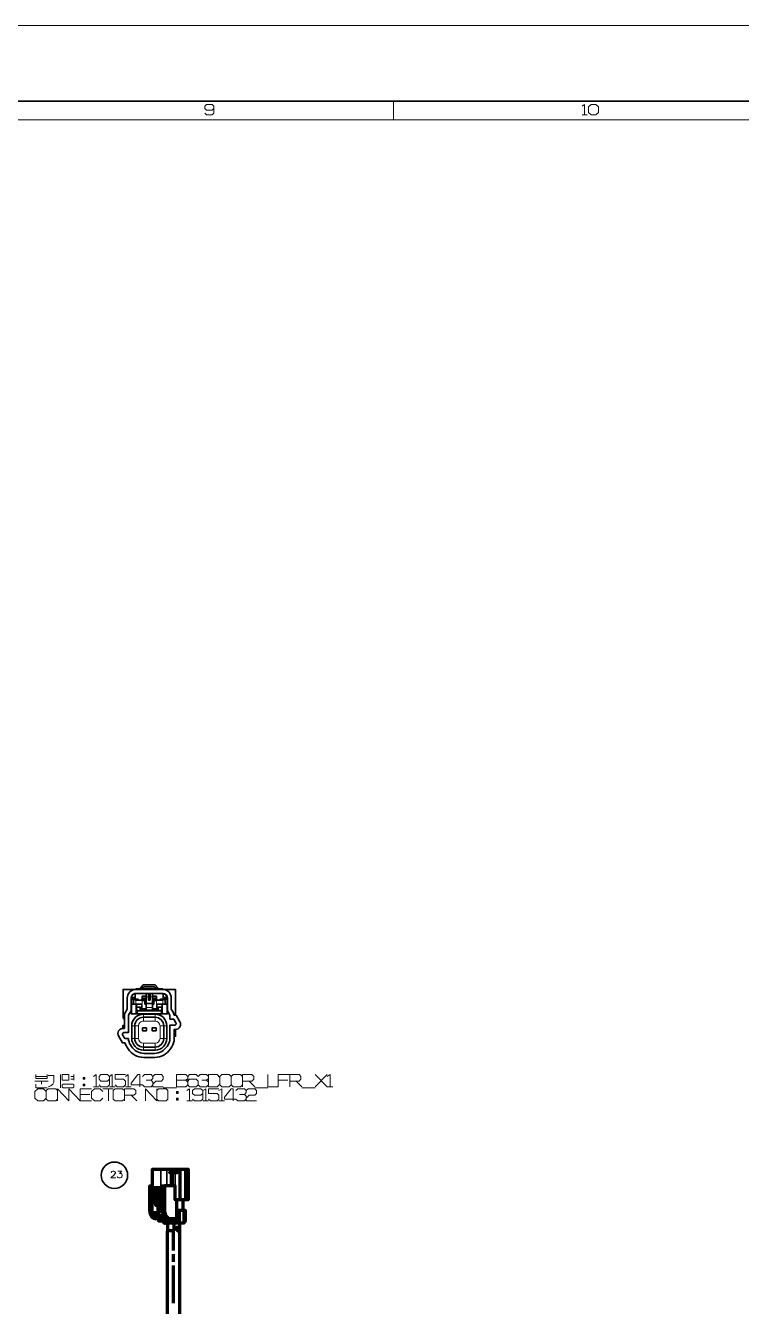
# Model space of a CAD drawing. Header units: millimetres. Extents: x 0 to 174, y 0 to 33.
# Drawn here: x 32.38 to 39.85, y 19.75 to 33.11 of the extents above; entities that cross this region are included whole.
import ezdxf

# ---------------------------------------------------------------- set-up
doc = ezdxf.new("R2010")
doc.units = ezdxf.units.MM
doc.layers.add('PDF_Geomertry', color=7, linetype='Continuous', true_color=0x405f80)

# ---------------------------------------------------------------- blocks, each defined once
blk = doc.blocks.new('SYM_23_019')
at = {"layer": 'PDF_Geomertry', "lineweight": 70}
for points in [[(-0.164, 0.11), (-0.164, 0.285), (-0.156, 0.285), (-0.077, 0.285), (-0.014, 0.285), (0.033, 0.285), (0.052, 0.285), (0.071, 0.285), (0.124, 0.285), (0.128, 0.285), (0.174, 0.285), (0.192, 0.285), (0.196, 0.285), (0.202, 0.285), (0.209, 0.285), (0.209, -0.037), (0.202, -0.037), (0.196, -0.037), (0.192, -0.037), (0.174, -0.037), (0.128, -0.037), (0.124, -0.037), (0.085, -0.037), (0.085, -0.232), (0.026, -0.232), (0.014, -0.232, -0.313864), (-0.046, -0.185), (-0.053, -0.178), (-0.061, -0.171), (-0.062, -0.162), (-0.062, -0.153), (-0.062, 0.089), (-0.171, 0.089), (-0.171, -0.153), (-0.17, -0.162), (-0.169, -0.171)], [(-0.064, -0.061), (-0.072, -0.059), (-0.085, -0.055, 0.199822), (-0.155, -0.055), (-0.157, -0.056), (-0.159, -0.058), (-0.16, -0.059), (-0.16, -0.06), (-0.159, -0.061), (-0.157, -0.062), (-0.152, -0.063), (-0.147, -0.064), (-0.142, -0.064), (-0.143, -0.064), (-0.145, -0.065)], [(-0.117, -0.232, -0.316171), (-0.176, -0.185), (-0.14, -0.185), (-0.14, -0.198), (-0.128, -0.198), (-0.128, -0.171)]]:
    blk.add_lwpolyline(points, format="xyb", dxfattribs=at)
at = {"layer": 'PDF_Geomertry', "lineweight": 35}
for points in [[(-0.156, 0.285), (-0.156, 0.11)], [(-0.077, 0.285), (-0.077, 0.11)], [(-0.014, 0.285), (-0.014, 0.11)], [(0.052, 0.285), (0.052, 0.11)], [(0.071, 0.285), (0.071, 0.11)], [(0.128, -0.037), (0.128, 0.285)], [(0.174, -0.037), (0.174, 0.285)], [(0.196, 0.285), (0.196, -0.037)], [(0.202, 0.285), (0.202, -0.037)], [(-0.155, -0.055), (-0.155, 0.077)], [(-0.139, 0.052), (-0.139, 0.062)], [(-0.139, 0.033), (-0.139, 0.043)], [(-0.139, 0.013), (-0.139, 0.023)], [(-0.117, 0.052), (-0.117, 0.062)], [(-0.117, 0.033), (-0.117, 0.043)], [(-0.117, 0.013), (-0.117, 0.023)], [(-0.085, -0.055), (-0.085, 0.077)], [(-0.096, -0.064), (-0.107, -0.064)], [(-0.084, -0.089), (-0.096, -0.089)], [(-0.062, -0.089), (-0.064, -0.089)], [(-0.194, -0.153), (-0.171, -0.153)], [(-0.062, -0.153), (-0.039, -0.153)], [(-0.052, -0.257), (-0.034, -0.257), (-0.034, -0.256)], [(-0.012, -0.256), (-0.012, -0.257), (-0.034, -0.257), (-0.034, -0.261), (-0.032, -0.266), (-0.031, -0.27), (-0.028, -0.274), (-0.025, -0.276), (-0.022, -0.279), (-0.018, -0.28), (-0.015, -0.28)], [(0.105, -0.257), (-0.012, -0.257), (-0.011, -0.261), (-0.01, -0.266), (-0.008, -0.27), (-0.006, -0.274), (-0.003, -0.276), (0, -0.279), (0.004, -0.28), (0.008, -0.28)], [(0.175, -0.257), (0.163, -0.257)]]:
    blk.add_lwpolyline(points, dxfattribs=at)
at = {"layer": 'PDF_Geomertry', "lineweight": 70}
for points in [[(0.033, 0.11), (0.033, 0.285)], [(0.124, -0.037), (0.124, 0.285)], [(0.192, -0.037), (0.192, 0.285)], [(-0.194, -0.153), (-0.194, 0.11), (-0.156, 0.11)], [(-0.062, 0.077), (-0.085, 0.077), (-0.155, 0.077), (-0.16, 0.077), (-0.16, -0.059)], [(-0.118, -0.033), (-0.105, -0.034), (-0.092, -0.035), (-0.092, 0.002), (-0.118, 0.002), (-0.154, 0.002), (-0.154, -0.033), (-0.151, -0.034), (-0.148, -0.035), (-0.138, -0.033), (-0.128, -0.032)], [(-0.118, 0.002), (-0.118, -0.033), (-0.127, -0.032), (-0.135, -0.031), (-0.144, -0.032), (-0.153, -0.033), (-0.154, -0.033)], [(-0.137, 0.077), (-0.13, 0.085), (-0.117, 0.085), (-0.117, 0.077)], [(-0.124, 0.077), (-0.117, 0.085)], [(-0.107, 0.077), (-0.105, 0.077), (-0.103, 0.078)], [(-0.1, 0.089), (-0.103, 0.077)], [(-0.095, 0.089), (-0.099, 0.077)], [(-0.095, 0.077), (-0.092, 0.077), (-0.09, 0.079), (-0.087, 0.081), (-0.085, 0.083), (-0.083, 0.089)], [(-0.088, 0.077), (-0.085, 0.077), (-0.082, 0.079), (-0.08, 0.081), (-0.078, 0.083), (-0.076, 0.089)], [(-0.077, 0.11), (-0.039, 0.11), (-0.039, -0.153)], [(0.085, -0.037), (0.072, -0.037), (0.072, 0.11), (-0.039, 0.11)], [(-0.145, -0.064), (-0.145, -0.065), (-0.13, -0.065), (-0.124, -0.061), (-0.117, -0.058)], [(-0.107, -0.048), (-0.124, -0.052), (-0.14, -0.058), (-0.14, -0.058), (-0.117, -0.058), (-0.117, -0.05)], [(-0.096, -0.092), (-0.099, -0.094), (-0.103, -0.094), (-0.125, -0.094), (-0.128, -0.094), (-0.128, -0.074), (-0.128, -0.053)], [(-0.128, -0.198), (-0.107, -0.198), (-0.107, -0.094)], [(-0.107, -0.034), (-0.107, -0.049), (-0.107, -0.064), (-0.108, -0.07), (-0.109, -0.078), (-0.112, -0.085), (-0.115, -0.089), (-0.12, -0.093), (-0.125, -0.094)], [(-0.096, -0.146), (-0.096, -0.089), (-0.096, -0.052)], [(-0.085, -0.055), (-0.084, -0.089), (-0.064, -0.089), (-0.064, -0.061)], [(-0.071, -0.059), (-0.071, -0.089)], [(0.154, -0.142), (0.154, -0.037)], [(-0.14, -0.185), (-0.128, -0.171), (-0.169, -0.171), (-0.173, -0.178), (-0.176, -0.185)], [(-0.079, -0.232), (-0.117, -0.232), (-0.129, -0.232)], [(-0.057, -0.175), (-0.057, -0.202), (-0.066, -0.202), (-0.109, -0.202), (-0.109, -0.227), (-0.066, -0.227), (-0.066, -0.202)], [(-0.003, -0.23), (-0.003, -0.232), (-0.027, -0.232), (-0.103, -0.232), (-0.103, -0.256), (-0.027, -0.256), (-0.027, -0.232)], [(-0.1, -0.202), (-0.1, -0.146), (-0.062, -0.146)], [(-0.079, -0.227), (-0.079, -0.232)], [(-0.067, -0.227), (-0.067, -0.232)], [(-0.02, -0.221), (-0.021, -0.227), (-0.066, -0.227)], [(-0.052, -0.256), (-0.052, -0.257), (-0.05, -0.266), (-0.045, -0.274), (-0.036, -0.279), (-0.028, -0.28)], [(-0.051, -0.232), (-0.051, -0.227)], [(0.163, -0.142), (0.163, -0.28), (0.116, -0.28), (0.091, -0.28), (0.008, -0.28), (-0.015, -0.28), (-0.028, -0.28), (-0.04, -0.28), (-0.04, -0.277)], [(0.025, -0.232), (0.025, -0.256), (-0.027, -0.256)], [(-0.014, -0.224), (-0.015, -0.232)], [(0.084, -0.142), (0.105, -0.142), (0.116, -0.142), (0.163, -0.142), (0.175, -0.142), (0.175, -0.257), (0.174, -0.262), (0.17, -0.271), (0.163, -0.277)], [(0.105, -0.142), (0.105, -0.257), (0.104, -0.266), (0.1, -0.274), (0.096, -0.279), (0.093, -0.28), (0.091, -0.28)], [(0.116, -0.28), (0.116, -0.142)]]:
    blk.add_lwpolyline(points, dxfattribs=at)
at = {"layer": 'PDF_Geomertry', "color": 60, "lineweight": 70}
for points in [[(0.046, 0.25), (0.068, 0.25), (0.036, 0.25), (0.013, 0.25)], [(0.042, 0.25), (0.064, 0.25), (0.096, 0.25), (0.074, 0.25)]]:
    blk.add_lwpolyline(points, close=True, dxfattribs=at)
at = {"layer": 'PDF_Geomertry', "lineweight": 70}
for points in [[(-0.096, 0.052), (-0.096, 0.062), (-0.117, 0.062), (-0.139, 0.062), (-0.144, 0.062), (-0.144, 0.052), (-0.139, 0.052), (-0.117, 0.052)], [(-0.096, 0.033), (-0.096, 0.043), (-0.117, 0.043), (-0.139, 0.043), (-0.144, 0.043), (-0.144, 0.033), (-0.139, 0.033), (-0.117, 0.033)], [(-0.096, 0.013), (-0.096, 0.023), (-0.117, 0.023), (-0.139, 0.023), (-0.144, 0.023), (-0.144, 0.013), (-0.139, 0.013), (-0.117, 0.013)]]:
    blk.add_lwpolyline(points, close=True, dxfattribs=at)
for centre, major_axis, ratio, start_param, end_param in [((-0.129, -0.154), (-0.0011, 0.0782), 0.827389, 1.552839, 3.126973), ((0.026, -0.153), (0, 0.0785), 0.829107, 1.568452, 3.138356)]:
    blk.add_ellipse(centre, major_axis=major_axis, ratio=ratio, start_param=start_param, end_param=end_param, dxfattribs=at)
blk = doc.blocks.new('SYM_19151432_054')
at = {"layer": 'PDF_Geomertry', "color": 7, "lineweight": 35}
for points in [[(-0.253, 0.047), (-0.252, 0.056), (-0.25, 0.066), (-0.247, 0.075), (-0.243, 0.084), (-0.223, 0.118), (-0.223, 0.232, -0.414581), (-0.133, 0.323), (0.147, 0.323, -0.413044), (0.237, 0.232), (0.237, 0.118), (0.257, 0.084), (0.257, 0.084), (0.261, 0.075), (0.264, 0.066), (0.266, 0.056), (0.287, 0.056), (0.327, -0.014, -0.577613), (0.281, -0.094), (0.267, -0.094), (0.267, -0.19, -0.143915), (0.242, -0.275), (0.227, -0.298, -0.254538), (0.065, -0.387), (-0.051, -0.387, -0.254285), (-0.213, -0.298), (-0.228, -0.275), (-0.232, -0.269), (-0.236, -0.261), (-0.24, -0.252), (-0.244, -0.243), (-0.247, -0.233), (-0.273, -0.233), (-0.313, -0.163, -0.577634), (-0.267, -0.084), (-0.253, -0.084)], [(0.19, -0.188), (0.19, -0.058, 0.414083), (0.068, 0.064), (-0.054, 0.064, 0.414374), (-0.176, -0.058), (-0.176, -0.188, 0.413287), (-0.054, -0.31), (0.068, -0.31, 0.414117)], [(-0.145, -0.058), (-0.145, -0.188, 0.414581), (-0.054, -0.279), (0.068, -0.279, 0.414581), (0.158, -0.188), (0.158, -0.058, 0.414504), (0.068, 0.032), (-0.054, 0.032, 0.414581)]]:
    blk.add_lwpolyline(points, format="xyb", close=True, dxfattribs=at)
for points in [[(-0.253, 0.014), (-0.267, 0.023), (-0.267, 0.054), (-0.267, 0.323), (-0.133, 0.323)], [(0.159, 0.323), (0.15, 0.327), (0.141, 0.329), (0.131, 0.33), (0.13, 0.33), (-0.116, 0.33), (-0.126, 0.33), (-0.135, 0.327), (-0.144, 0.323), (-0.146, 0.323)], [(-0.14, 0.24), (-0.14, 0.279), (-0.027, 0.279), (-0.027, 0.276), (-0.027, 0.247), (-0.027, 0.175), (-0.027, 0.135), (-0.027, 0.106), (0.04, 0.106), (0.04, 0.135), (0.04, 0.175)], [(0.105, 0.33), (0.07, 0.37), (-0.056, 0.37), (-0.092, 0.33)], [(-0.077, 0.33), (-0.076, 0.331), (-0.069, 0.338), (-0.061, 0.343), (-0.052, 0.347), (-0.042, 0.349), (-0.032, 0.35), (0.046, 0.35), (0.047, 0.35), (0.057, 0.349), (0.066, 0.347), (0.075, 0.343), (0.083, 0.337), (0.09, 0.33)], [(0.189, 0.255), (0.189, 0.24), (0.153, 0.24), (0.153, 0.279), (0.04, 0.279), (0.04, 0.276), (0.04, 0.247), (0.04, 0.175), (-0.027, 0.175)], [(0.015, 0.28), (0.015, 0.212), (-0.001, 0.212), (-0.001, 0.28)], [(0.28, 0.056), (0.28, 0.323), (0.147, 0.323)], [(-0.181, 0.224), (-0.14, 0.224), (-0.14, 0.24), (-0.175, 0.24), (-0.175, 0.255)], [(-0.109, 0.22), (-0.119, 0.22), (-0.129, 0.22), (-0.137, 0.22), (-0.181, 0.22)], [(-0.18, 0.22), (-0.18, 0.067)], [(-0.072, 0.122), (-0.072, 0.168), (-0.134, 0.168), (-0.157, 0.168), (-0.18, 0.168)], [(-0.109, 0.22), (-0.107, 0.219), (-0.104, 0.217), (-0.099, 0.211), (-0.072, 0.211), (-0.071, 0.217), (-0.07, 0.22), (-0.07, 0.22), (-0.029, 0.22), (-0.03, 0.22), (-0.031, 0.22), (-0.034, 0.217), (-0.039, 0.209), (-0.039, 0.208), (-0.068, 0.208), (-0.122, 0.21), (-0.132, 0.21), (-0.133, 0.21), (-0.134, 0.211), (-0.142, 0.215), (-0.152, 0.219), (-0.157, 0.22)], [(-0.129, 0.071), (-0.129, 0.168)], [(-0.128, 0.168), (-0.128, 0.139), (-0.125, 0.139), (-0.087, 0.139), (-0.086, 0.139), (-0.086, 0.099)], [(-0.121, 0.099), (-0.122, 0.099), (-0.125, 0.139)], [(-0.089, 0.099), (-0.087, 0.139)], [(-0.027, 0.23), (-0.069, 0.23), (-0.069, 0.22)], [(-0.068, 0.23), (-0.068, 0.252), (-0.027, 0.252)], [(-0.039, 0.208), (-0.039, 0.168), (-0.033, 0.172), (-0.033, 0.184), (-0.029, 0.187), (-0.029, 0.22), (-0.027, 0.22)], [(-0.027, 0.168), (-0.039, 0.168)], [(-0.027, 0.169), (-0.028, 0.169), (-0.033, 0.172)], [(-0.027, 0.187), (-0.029, 0.187)], [(0.04, 0.252), (0.082, 0.252), (0.082, 0.23)], [(0.04, 0.23), (0.083, 0.23), (0.083, 0.22)], [(0.123, 0.22), (0.12, 0.219), (0.118, 0.217), (0.113, 0.211), (0.086, 0.211), (0.085, 0.213), (0.085, 0.213), (0.084, 0.218), (0.084, 0.22), (0.083, 0.22), (0.042, 0.22), (0.04, 0.22)], [(0.04, 0.187), (0.042, 0.187), (0.042, 0.22), (0.045, 0.22), (0.048, 0.217), (0.053, 0.209), (0.053, 0.208), (0.053, 0.168)], [(0.04, 0.169), (0.042, 0.169), (0.047, 0.172), (0.053, 0.168), (0.04, 0.168)], [(0.04, 0.114), (0.041, 0.114), (0.041, 0.102), (0.086, 0.102), (0.086, 0.122), (0.086, 0.168), (0.148, 0.168), (0.171, 0.168)], [(0.042, 0.187), (0.047, 0.184), (0.047, 0.172)], [(0.171, 0.22), (0.161, 0.218), (0.153, 0.214), (0.148, 0.211), (0.147, 0.21), (0.146, 0.21), (0.136, 0.21), (0.082, 0.208), (0.053, 0.208)], [(0.1, 0.099), (0.1, 0.139), (0.101, 0.139)], [(0.103, 0.099), (0.101, 0.139), (0.139, 0.139), (0.136, 0.099), (0.135, 0.099)], [(0.195, 0.22), (0.151, 0.22), (0.141, 0.22), (0.131, 0.22), (0.123, 0.22)], [(0.142, 0.168), (0.142, 0.139), (0.139, 0.139)], [(0.142, 0.071), (0.142, 0.168)], [(0.195, 0.224), (0.153, 0.224), (0.153, 0.24)], [(0.194, 0.168), (0.171, 0.168), (0.171, 0.22), (0.194, 0.22), (0.194, 0.22)], [(-0.267, 0.054), (-0.253, 0.054)], [(-0.125, 0.067), (-0.125, 0.074), (-0.133, 0.069), (-0.137, 0.067)], [(0.135, 0.067), (0.135, 0.099), (-0.121, 0.099), (-0.121, 0.067)], [(-0.027, 0.114), (-0.027, 0.114), (-0.028, 0.102), (-0.072, 0.102), (-0.072, 0.122), (-0.068, 0.122), (-0.027, 0.122)], [(0.04, 0.122), (0.082, 0.122), (0.086, 0.122)], [(0.151, 0.067), (0.142, 0.071), (0.138, 0.074), (0.138, 0.067)], [(-0.253, -0.052), (-0.269, -0.052), (-0.269, -0.084)], [(0.267, -0.166), (0.282, -0.166), (0.282, -0.094)]]:
    blk.add_lwpolyline(points, dxfattribs=at)
for points in [[(-0.157, 0.168), (-0.157, 0.22), (-0.18, 0.22), (-0.18, 0.22), (-0.181, 0.216), (-0.181, 0.232, -0.415447), (-0.133, 0.28), (0.147, 0.28, -0.412705), (0.195, 0.232), (0.195, 0.216), (0.194, 0.22), (0.194, 0.067), (0.194, 0.106), (0.197, 0.101), (0.197, 0.232, 0.413084), (0.147, 0.282), (-0.133, 0.282, 0.411118), (-0.183, 0.232), (-0.183, 0.101), (-0.18, 0.106), (-0.18, 0.067), (0.194, 0.067)], [(-0.183, 0.101), (-0.21, 0.055), (-0.21, -0.127), (-0.257, -0.127), (-0.266, -0.13), (-0.272, -0.137), (-0.272, -0.147), (-0.271, -0.151), (-0.248, -0.19), (-0.21, -0.19, 0.139174), (-0.19, -0.255)], [(0.197, 0.101), (0.223, 0.055), (0.223, 0.013), (0.262, 0.013), (0.284, -0.027), (0.286, -0.031), (0.286, -0.04), (0.28, -0.047), (0.271, -0.05), (0.223, -0.05), (0.223, -0.187, -0.147153), (0.204, -0.255), (0.192, -0.272, -0.254757), (0.062, -0.344), (-0.048, -0.344, -0.255594), (-0.179, -0.272), (-0.19, -0.255)]]:
    blk.add_lwpolyline(points, format="xyb", dxfattribs=at)
at = {"layer": 'PDF_Geomertry', "color": 7, "lineweight": 13}
for points in [[(-0.133, 0.28), (-0.133, 0.282)], [(-0.001, 0.276), (-0.027, 0.276)], [(0.04, 0.276), (0.015, 0.276)], [(0.147, 0.28), (0.147, 0.282)], [(-0.181, 0.232), (-0.183, 0.232)], [(-0.134, 0.168), (-0.134, 0.211)], [(-0.068, 0.208), (-0.068, 0.122)], [(-0.001, 0.247), (-0.027, 0.247)], [(-0.027, 0.135), (0.04, 0.135)], [(0.04, 0.247), (0.015, 0.247)], [(0.082, 0.122), (0.082, 0.208)], [(0.148, 0.168), (0.148, 0.211)], [(0.195, 0.232), (0.197, 0.232)], [(-0.054, -0.007), (-0.054, 0.032), (-0.054, 0.064)], [(0.068, -0.007), (0.068, 0.032), (0.068, 0.064)], [(-0.176, -0.188), (-0.145, -0.188), (-0.105, -0.188), (-0.105, -0.058), (-0.145, -0.058), (-0.176, -0.058)], [(0.119, -0.058), (0.158, -0.058), (0.19, -0.058)], [(0.068, -0.239), (0.068, -0.279), (0.068, -0.31)], [(0.119, -0.188), (0.158, -0.188), (0.19, -0.188)]]:
    blk.add_lwpolyline(points, dxfattribs=at)
for points in [[(-0.054, -0.239), (0.068, -0.239, 0.411379), (0.119, -0.188), (0.119, -0.058, 0.414112), (0.068, -0.007), (-0.054, -0.007, 0.416814), (-0.105, -0.058)], [(-0.105, -0.188, 0.414112), (-0.054, -0.239), (-0.054, -0.279), (-0.054, -0.31)]]:
    blk.add_lwpolyline(points, format="xyb", dxfattribs=at)
at = {"layer": 'PDF_Geomertry', "color": 7, "lineweight": 35}
for points in [[(-0.022, -0.079), (-0.022, -0.108), (-0.064, -0.108), (-0.064, -0.079)], [(0.078, -0.079), (0.078, -0.108), (0.036, -0.108), (0.036, -0.079)]]:
    blk.add_lwpolyline(points, close=True, dxfattribs=at)

msp = doc.modelspace()

# ---------------------------------------------------------------- linework, layer by layer
at = {"layer": 'PDF_Geomertry', "color": 7, "lineweight": 13}
for points in [[(0, 33.111), (173.622, 33.111)], [(34.345, 32.246), (34.328, 32.229), (34.269, 32.229), (34.252, 32.246), (34.252, 32.272), (34.269, 32.288), (34.328, 32.288), (34.345, 32.272), (34.345, 32.196), (34.328, 32.179), (34.269, 32.179), (34.252, 32.196)], [(36.22, 32.127), (36.22, 32.324)], [(38.189, 32.272), (38.214, 32.288), (38.214, 32.179)], [(38.189, 32.179), (38.24, 32.179)], [(32.479, 22.098), (32.617, 22.098)], [(32.489, 22.167), (32.489, 22.127), (32.607, 22.127), (32.607, 22.167), (32.607, 22.147), (32.489, 22.147)], [(32.489, 22.068), (32.489, 22.029), (32.607, 22.029)], [(32.548, 22.098), (32.548, 22.068)], [(32.617, 22.157), (32.676, 22.157), (32.676, 22.118), (32.676, 22.088), (32.666, 22.068), (32.646, 22.049), (32.617, 22.039)], [(32.745, 22.167), (32.745, 22.029)], [(32.853, 22.147), (32.883, 22.147)], [(32.853, 22.118), (32.883, 22.118)], [(32.883, 22.167), (32.883, 22.108)], [(32.991, 22.137), (32.991, 22.118)], [(32.991, 22.068), (32.991, 22.049)], [(33.089, 22.147), (33.119, 22.167), (33.119, 22.039)], [(33.257, 22.118), (33.237, 22.098), (33.168, 22.098), (33.148, 22.118), (33.148, 22.147), (33.168, 22.167), (33.237, 22.167), (33.257, 22.147), (33.257, 22.058), (33.237, 22.039), (33.168, 22.039), (33.148, 22.058)], [(33.257, 22.147), (33.286, 22.167), (33.286, 22.039)], [(33.424, 22.167), (33.316, 22.167), (33.316, 22.118), (33.404, 22.118), (33.424, 22.098), (33.424, 22.058), (33.404, 22.039), (33.335, 22.039), (33.316, 22.058)], [(33.424, 22.147), (33.453, 22.167), (33.453, 22.039)], [(33.572, 22.039), (33.572, 22.167), (33.552, 22.167), (33.483, 22.078), (33.483, 22.058), (33.601, 22.058), (33.621, 22.039), (33.69, 22.039), (33.709, 22.058), (33.709, 22.088), (33.69, 22.108), (33.64, 22.108), (33.69, 22.108), (33.709, 22.127), (33.709, 22.147), (33.69, 22.167), (33.621, 22.167), (33.601, 22.147)], [(33.709, 22.147), (33.729, 22.167), (33.798, 22.167), (33.818, 22.147), (33.818, 22.118), (33.798, 22.098), (33.739, 22.098), (33.709, 22.068), (33.709, 22.039), (33.818, 22.039)], [(34.054, 22.108), (34.074, 22.088), (34.074, 22.058), (34.054, 22.039), (33.955, 22.039), (33.955, 22.167), (34.054, 22.167), (34.074, 22.147), (34.074, 22.127), (34.054, 22.108), (33.955, 22.108)], [(34.182, 22.058), (34.202, 22.039), (34.27, 22.039), (34.29, 22.058), (34.29, 22.088), (34.27, 22.108), (34.221, 22.108), (34.27, 22.108), (34.29, 22.127), (34.29, 22.147), (34.27, 22.167), (34.202, 22.167), (34.182, 22.147), (34.162, 22.167), (34.093, 22.167), (34.074, 22.147), (34.074, 22.058), (34.093, 22.039), (34.162, 22.039), (34.182, 22.058), (34.182, 22.098), (34.162, 22.118), (34.093, 22.118), (34.074, 22.098)], [(34.644, 22.039), (34.644, 22.167), (34.743, 22.167), (34.762, 22.147), (34.762, 22.118), (34.743, 22.098), (34.644, 22.098)], [(34.713, 22.098), (34.772, 22.039)], [(34.91, 22.167), (34.91, 22.039), (35.018, 22.039), (35.018, 22.167), (35.137, 22.167)], [(35.117, 22.108), (35.018, 22.108)], [(35.137, 22.039), (35.137, 22.167), (35.235, 22.167), (35.255, 22.147), (35.255, 22.118), (35.235, 22.098), (35.137, 22.098)], [(35.205, 22.098), (35.264, 22.039)], [(35.402, 22.167), (35.53, 22.039), (35.589, 22.039)], [(35.53, 22.167), (35.402, 22.039)], [(35.53, 22.147), (35.56, 22.167), (35.56, 22.039)], [(32.597, 21.99), (32.568, 22.019), (32.509, 22.019), (32.479, 21.99), (32.479, 21.921), (32.509, 21.891), (32.568, 21.891), (32.597, 21.921)], [(32.715, 21.891), (32.715, 22.019), (32.833, 21.891), (32.833, 22.019)], [(32.833, 21.891), (32.833, 22.019), (32.952, 21.891), (32.952, 22.019)], [(33.07, 22.019), (32.952, 22.019), (32.952, 21.891), (33.07, 21.891)], [(33.05, 21.96), (32.952, 21.96)], [(33.188, 21.99), (33.158, 22.019), (33.099, 22.019), (33.07, 21.99), (33.07, 21.921), (33.099, 21.891), (33.158, 21.891), (33.188, 21.921)], [(33.089, 22.039), (33.148, 22.039)], [(33.188, 22.019), (33.296, 22.019)], [(33.247, 22.019), (33.247, 21.891)], [(33.257, 22.039), (33.316, 22.039)], [(33.414, 21.891), (33.414, 22.019), (33.512, 22.019), (33.532, 21.999), (33.532, 21.97), (33.512, 21.95), (33.414, 21.95)], [(33.424, 22.039), (33.483, 22.039)], [(33.483, 21.95), (33.542, 21.891)], [(33.631, 21.891), (33.631, 22.019), (33.749, 21.891), (33.749, 22.019)], [(33.818, 22.029), (33.955, 22.029)], [(33.965, 21.99), (33.965, 21.97)], [(33.965, 21.921), (33.965, 21.901)], [(34.064, 21.999), (34.093, 22.019), (34.093, 21.891)], [(34.231, 21.97), (34.211, 21.95), (34.143, 21.95), (34.123, 21.97), (34.123, 21.999), (34.143, 22.019), (34.211, 22.019), (34.231, 21.999), (34.231, 21.911), (34.211, 21.891), (34.143, 21.891), (34.123, 21.911)], [(34.231, 21.999), (34.261, 22.019), (34.261, 21.891)], [(34.398, 22.019), (34.29, 22.019), (34.29, 21.97), (34.379, 21.97), (34.398, 21.95), (34.398, 21.911), (34.379, 21.891), (34.31, 21.891), (34.29, 21.911)], [(34.398, 21.999), (34.428, 22.019), (34.428, 21.891)], [(34.546, 21.891), (34.546, 22.019), (34.526, 22.019), (34.457, 21.931), (34.457, 21.911), (34.576, 21.911), (34.595, 21.891), (34.664, 21.891), (34.684, 21.911), (34.684, 21.94), (34.664, 21.96), (34.615, 21.96), (34.664, 21.96), (34.684, 21.98), (34.684, 21.999), (34.664, 22.019), (34.595, 22.019), (34.576, 21.999)], [(34.684, 21.999), (34.703, 22.019), (34.772, 22.019), (34.792, 21.999), (34.792, 21.97), (34.772, 21.95), (34.713, 21.95), (34.684, 21.921), (34.684, 21.891), (34.792, 21.891)], [(34.772, 22.029), (34.91, 22.029)], [(35.264, 22.029), (35.402, 22.029)], [(34.064, 21.891), (34.123, 21.891)], [(34.231, 21.891), (34.29, 21.891)], [(34.398, 21.891), (34.457, 21.891)]]:
    msp.add_lwpolyline(points, dxfattribs=at)
at = {"layer": 'PDF_Geomertry', "color": 7, "lineweight": 35}
msp.add_lwpolyline([(0.787, 0.788), (0.787, 32.324), (172.835, 32.324), (172.835, 0.788)], close=True, dxfattribs=at)
at = {"layer": 'PDF_Geomertry', "color": 7, "lineweight": 13}
for points in [[(38.283, 32.288), (38.333, 32.288), (38.359, 32.263), (38.359, 32.204), (38.333, 32.179), (38.283, 32.179), (38.257, 32.204), (38.257, 32.263), (38.283, 32.288)], [(0.984, 0.985), (0.984, 32.127), (172.638, 32.127), (172.638, 0.985)], [(32.764, 22.167), (32.833, 22.167), (32.833, 22.108), (32.764, 22.108), (32.764, 22.167)], [(32.774, 22.068), (32.873, 22.068), (32.883, 22.058), (32.883, 22.039), (32.873, 22.029), (32.774, 22.029), (32.764, 22.039), (32.764, 22.058), (32.774, 22.068)], [(32.981, 22.137), (33.001, 22.137), (33.001, 22.118), (32.981, 22.118), (32.981, 22.137)], [(32.981, 22.068), (33.001, 22.068), (33.001, 22.049), (32.981, 22.049), (32.981, 22.068)], [(34.29, 22.167), (34.379, 22.167), (34.408, 22.137), (34.408, 22.068), (34.379, 22.039), (34.29, 22.039), (34.29, 22.167)], [(34.428, 22.167), (34.507, 22.167), (34.526, 22.147), (34.526, 22.058), (34.507, 22.039), (34.428, 22.039), (34.408, 22.058), (34.408, 22.147), (34.428, 22.167)], [(34.546, 22.167), (34.625, 22.167), (34.644, 22.147), (34.644, 22.058), (34.625, 22.039), (34.546, 22.039), (34.526, 22.058), (34.526, 22.147), (34.546, 22.167)], [(32.617, 22.019), (32.696, 22.019), (32.715, 21.999), (32.715, 21.911), (32.696, 21.891), (32.617, 21.891), (32.597, 21.911), (32.597, 21.999), (32.617, 22.019)], [(33.316, 22.019), (33.394, 22.019), (33.414, 21.999), (33.414, 21.911), (33.394, 21.891), (33.316, 21.891), (33.296, 21.911), (33.296, 21.999), (33.316, 22.019)], [(33.768, 22.019), (33.847, 22.019), (33.867, 21.999), (33.867, 21.911), (33.847, 21.891), (33.768, 21.891), (33.749, 21.911), (33.749, 21.999), (33.768, 22.019)], [(33.955, 21.99), (33.975, 21.99), (33.975, 21.97), (33.955, 21.97), (33.955, 21.99)], [(33.955, 21.921), (33.975, 21.921), (33.975, 21.901), (33.955, 21.901), (33.955, 21.921)]]:
    msp.add_lwpolyline(points, close=True, dxfattribs=at)
at = {"layer": 'PDF_Geomertry', "color": 18, "lineweight": 13, "true_color": 0x260000}
for points in [[(33.322, 21.09), (33.269, 21.09), (33.307, 21.121), (33.314, 21.13), (33.318, 21.137), (33.318, 21.143), (33.314, 21.151), (33.311, 21.155), (33.303, 21.159), (33.29, 21.159), (33.282, 21.155), (33.279, 21.152), (33.274, 21.145), (33.274, 21.142)], [(33.335, 21.102), (33.339, 21.097), (33.342, 21.093), (33.354, 21.09), (33.367, 21.09), (33.38, 21.093), (33.387, 21.1), (33.39, 21.11), (33.39, 21.117), (33.387, 21.127), (33.383, 21.13), (33.377, 21.133), (33.361, 21.133), (33.384, 21.159), (33.343, 21.159)]]:
    msp.add_lwpolyline(points, dxfattribs=at)
at = {"layer": 'PDF_Geomertry', "lineweight": 70}
for points in [[(33.861, 20.615), (33.861, 20.537)], [(33.975, 20.561), (33.968, 20.537), (33.985, 20.537), (33.99, 20.537), (33.99, 20.615)], [(33.86, 20.537), (33.86, 16.876)], [(33.938, 20.537), (33.922, 20.537), (33.866, 20.537)], [(33.961, 20.571), (33.961, 20.561), (33.975, 20.561), (33.975, 20.571), (33.961, 20.571), (33.955, 20.571), (33.955, 20.54)], [(33.99, 16.876), (33.99, 20.537), (33.99, 20.537), (33.99, 20.537), (33.99, 20.537)]]:
    msp.add_lwpolyline(points, dxfattribs=at)
at = {"layer": 'PDF_Geomertry', "lineweight": 35}
for points in [[(33.863, 20.538), (33.863, 20.615)], [(33.922, 20.537), (33.922, 20.615)], [(33.938, 20.537), (33.938, 20.615)], [(33.985, 20.537), (33.985, 20.615)]]:
    msp.add_lwpolyline(points, dxfattribs=at)
at = {"layer": 'PDF_Geomertry', "color": 18, "lineweight": 35, "true_color": 0x260000}
for points in [[(33.925, 20.331), (33.925, 20.672)], [(33.925, 20.213), (33.925, 20.292)], [(33.925, 19.78), (33.925, 20.174)]]:
    msp.add_lwpolyline(points, dxfattribs=at)
at = {"layer": 'PDF_Geomertry', "color": 3, "lineweight": 70}
for points in [[(33.925, 20.331), (33.925, 20.537)], [(33.925, 20.213), (33.925, 20.292)], [(33.925, 19.78), (33.925, 20.174)]]:
    msp.add_lwpolyline(points, dxfattribs=at)
at = {"layer": 'PDF_Geomertry', "color": 18, "lineweight": 35, "true_color": 0x260000}
msp.add_circle((33.308, 21.116), 0.138, dxfattribs=at)

# ---------------------------------------------------------------- block references
for name, p in [('SYM_19151432_054', (33.665, 22.732)), ('SYM_23_019', (33.87, 20.895))]:
    msp.add_blockref(name, p)

doc.saveas('drawing.dxf')
